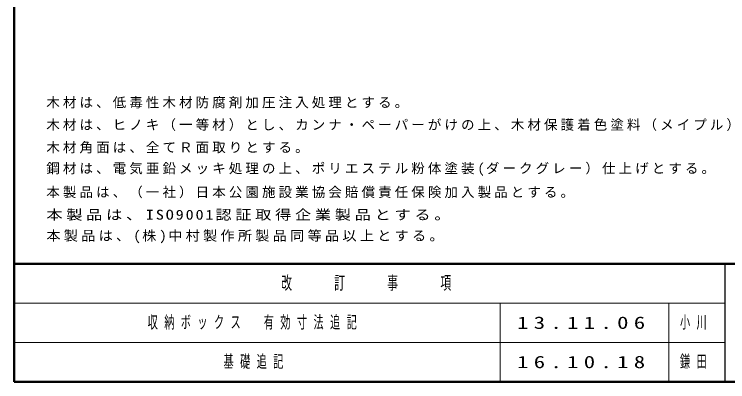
# Model space of a CAD drawing. Units: millimetres on the paper, scale 1:20. Extents: x -365 to 0, y 0 to 257.
# Drawn here: x -365 to -238, y 0 to 65.5 of the extents above; entities that cross this region are included whole.
import ezdxf

# ---------------------------------------------------------------- set-up
doc = ezdxf.new("R2010")
doc.units = ezdxf.units.MM
doc.layers.add('LY_1', color=7, linetype='Continuous', lineweight=25)
doc.layers.add('LY_3', color=7, linetype='Continuous', lineweight=13)
doc.styles.add('ＭＳ ゴシック', font='')
doc.styles.get('ＭＳ ゴシック').set_extended_font_data('MS Gothic')

msp = doc.modelspace()

# ---------------------------------------------------------------- linework, layer by layer
at = {"layer": 'LY_3', "lineweight": 50}
for p, q in [((-365, 257), (-365, 0)), ((-365, 21), (0, 21)), ((-365, 0), (0, 0))]:
    msp.add_line(p, q, dxfattribs=at)
at = {"layer": 'LY_3', "color": 211, "lineweight": 25}
msp.add_line((-238.5, 21), (-238.5, 0), dxfattribs=at)
at = {"layer": 'LY_3'}
for p, q in [((-365, 14), (-238.5, 14)), ((-278.5, 14), (-278.5, 0)), ((-248.5, 14), (-248.5, 0)), ((-365, 7), (-238.5, 7))]:
    msp.add_line(p, q, dxfattribs=at)

# ---------------------------------------------------------------- texts
at = {"layer": 'LY_1', "style": 'ＭＳ ゴシック'}
for s, insert, char_height, attachment_point in [('\\T1.23;木材は、低毒性木材防腐剤加圧注入処理とする。', (-359.291, 48.674), 1.76, 7), ('\\T1.23;木材は、ヒノキ（一等材）とし、カンナ・ペーパーがけの上、木材保護着色塗料（メイプル）塗装仕上げとする。', (-359.291, 44.674), 1.76, 7), ('\\T1.23;木材角面は、全てＲ面取りとする。', (-359.291, 40.674), 1.76, 7), ('\\T1.23;鋼材は、電気亜鉛メッキ処理の上、ポリエステル粉体塗装(ダークグレー）仕上げとする。', (-359.291, 36.674), 1.76, 7), ('\\T1.23;本製品は、（一社）日本公園施設業協会賠償責任保険加入製品とする。', (-359.291, 32.674), 1.76, 7), ('\\T1.23;\\W1.2;本製品は、ISO9001認証取得企業製品とする。', (-359.291, 28.674), 1.76, 7), ('\\T1.23;\\W1.05;本製品は、(株)中村製作所製品同等品以上とする。', (-359.291, 24.674), 1.76, 7), ('\\T1.64;\\W0.6;収納ボックス\u3000有効寸法追記', (-341.25, 10.5), 2.199, 4), ('\\T1.47;\\W1.35;13.11.06', (-275.5, 10.5), 2.199, 4), ('\\T1.64;\\W0.6;小川', (-246.5, 10.5), 2.199, 4), ('\\T1.64;\\W0.6;基礎追記', (-327.75, 3.5), 2.199, 4), ('\\T1.47;\\W1.35;16.10.18', (-275.5, 3.5), 2.199, 4), ('\\T1.64;\\W0.6;鎌田', (-246.5, 3.5), 2.199, 4)]:
    msp.add_mtext(s, dxfattribs=dict(at, insert=insert, char_height=char_height, attachment_point=attachment_point))
at = {"layer": 'LY_3', "color": 4, "insert": (-301.75, 17.5), "char_height": 2.346, "attachment_point": 5, "style": 'ＭＳ ゴシック'}
msp.add_mtext('\\T1.64;\\W0.6;改\u3000\u3000訂\u3000\u3000事\u3000\u3000項', dxfattribs=at)

doc.saveas('drawing.dxf')
